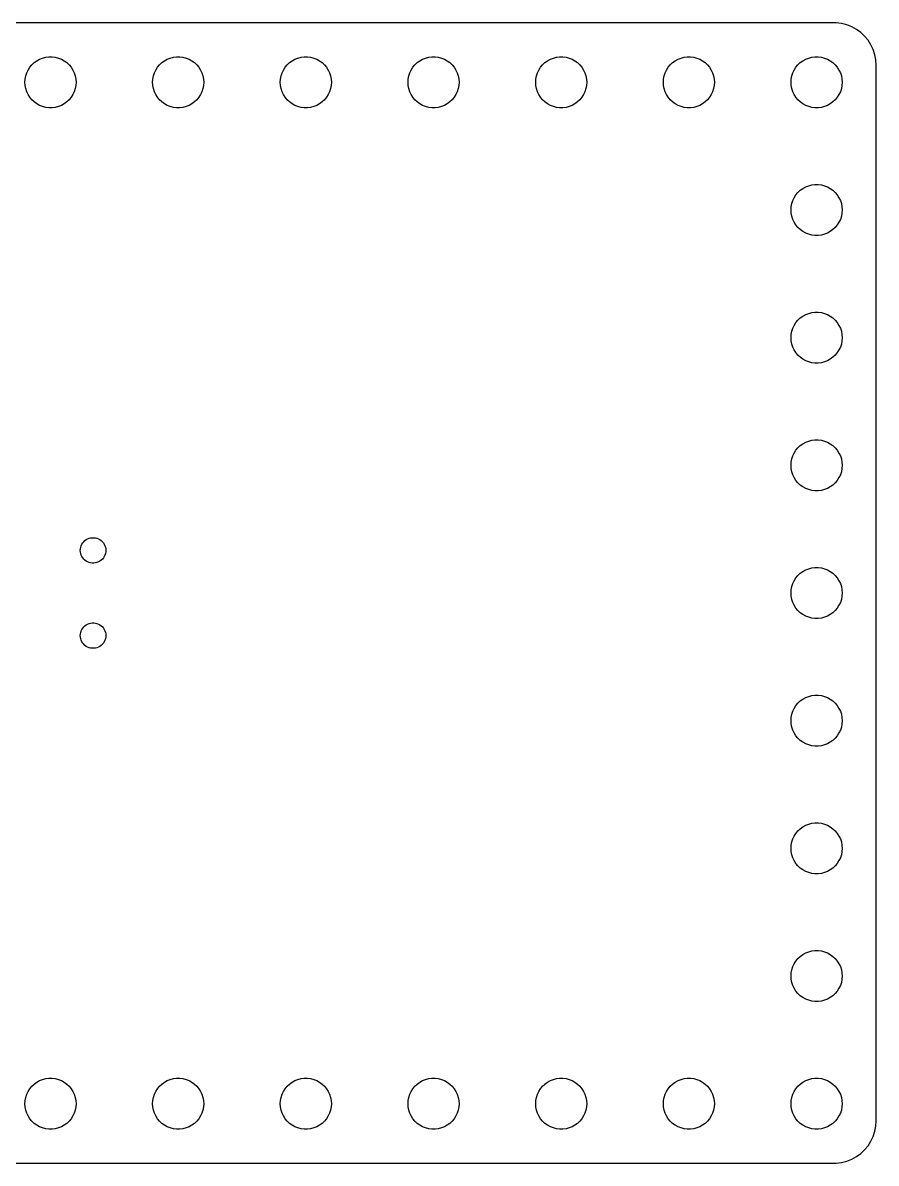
# Model space of a CAD drawing. Header units: metres. Extents: x -97 to 97, y -67 to 67.
# Drawn here: x -3.2 to 97, y -67 to 67 of the extents above; entities that cross this region are included whole.
import ezdxf

# ---------------------------------------------------------------- set-up
doc = ezdxf.new("R2010")
doc.units = ezdxf.units.M

msp = doc.modelspace()

# ---------------------------------------------------------------- linework, layer by layer
for p, q in [((92.3139, 66.9901), (-92.3139, 66.9901)), ((92.9369, 66.9114), (92.3139, 66.9901)), ((93.5451, 66.7553), (92.9369, 66.9114)), ((94.1289, 66.5241), (93.5451, 66.7553)), ((94.6791, 66.2216), (94.1289, 66.5241)), ((95.1871, 65.8526), (94.6791, 66.2216)), ((95.6448, 65.4227), (95.1871, 65.8526)), ((96.0451, 64.9389), (95.6448, 65.4227)), ((96.3815, 64.4088), (96.0451, 64.9389)), ((96.6489, 63.8406), (96.3815, 64.4088)), ((-0.56213, 62.9469), (-0.18837, 62.9941)), ((-0.18837, 62.9941), (0.18837, 62.9941)), ((0.18837, 62.9941), (0.56213, 62.9469)), ((14.4379, 62.9469), (14.8116, 62.9941)), ((14.8116, 62.9941), (15.1884, 62.9941)), ((15.1884, 62.9941), (15.5621, 62.9469)), ((29.4379, 62.9469), (29.8116, 62.9941)), ((29.8116, 62.9941), (30.1884, 62.9941)), ((30.1884, 62.9941), (30.5621, 62.9469)), ((44.4379, 62.9469), (44.8116, 62.9941)), ((44.8116, 62.9941), (45.1884, 62.9941)), ((45.1884, 62.9941), (45.5621, 62.9469)), ((59.4379, 62.9469), (59.8116, 62.9941)), ((59.8116, 62.9941), (60.1884, 62.9941)), ((60.1884, 62.9941), (60.5621, 62.9469)), ((74.4379, 62.9469), (74.8116, 62.9941)), ((74.8116, 62.9941), (75.1884, 62.9941)), ((75.1884, 62.9941), (75.5621, 62.9469)), ((89.4379, 62.9469), (89.8116, 62.9941)), ((89.8116, 62.9941), (90.1884, 62.9941)), ((90.1884, 62.9941), (90.5621, 62.9469)), ((96.8429, 63.2434), (96.6489, 63.8406)), ((96.9606, 62.6267), (96.8429, 63.2434)), ((-2.62891, 61.4453), (-2.42705, 61.7634)), ((-2.42705, 61.7634), (-2.1869, 62.0536)), ((-2.1869, 62.0536), (-1.91226, 62.3115)), ((-1.91226, 62.3115), (-1.60747, 62.533)), ((-1.60747, 62.533), (-1.27733, 62.7145)), ((-1.27733, 62.7145), (-0.92705, 62.8532)), ((-0.92705, 62.8532), (-0.56213, 62.9469)), ((0.56213, 62.9469), (0.92705, 62.8532)), ((0.92705, 62.8532), (1.27733, 62.7145)), ((1.27733, 62.7145), (1.60747, 62.533)), ((1.60747, 62.533), (1.91226, 62.3115)), ((1.91226, 62.3115), (2.1869, 62.0536)), ((2.1869, 62.0536), (2.42705, 61.7634)), ((2.42705, 61.7634), (2.62891, 61.4453)), ((12.3711, 61.4453), (12.5729, 61.7634)), ((12.5729, 61.7634), (12.8131, 62.0536)), ((12.8131, 62.0536), (13.0877, 62.3115)), ((13.0877, 62.3115), (13.3925, 62.533)), ((13.3925, 62.533), (13.7227, 62.7145)), ((13.7227, 62.7145), (14.0729, 62.8532)), ((14.0729, 62.8532), (14.4379, 62.9469)), ((15.5621, 62.9469), (15.927, 62.8532)), ((15.927, 62.8532), (16.2773, 62.7145)), ((16.2773, 62.7145), (16.6075, 62.533)), ((16.6075, 62.533), (16.9123, 62.3115)), ((16.9123, 62.3115), (17.1869, 62.0536)), ((17.1869, 62.0536), (17.427, 61.7634)), ((17.427, 61.7634), (17.6289, 61.4453)), ((27.3711, 61.4453), (27.5729, 61.7634)), ((27.5729, 61.7634), (27.8131, 62.0536)), ((27.8131, 62.0536), (28.0877, 62.3115)), ((28.0877, 62.3115), (28.3925, 62.533)), ((28.3925, 62.533), (28.7227, 62.7145)), ((28.7227, 62.7145), (29.0729, 62.8532)), ((29.0729, 62.8532), (29.4379, 62.9469)), ((30.5621, 62.9469), (30.927, 62.8532)), ((30.927, 62.8532), (31.2773, 62.7145)), ((31.2773, 62.7145), (31.6075, 62.533)), ((31.6075, 62.533), (31.9123, 62.3115)), ((31.9123, 62.3115), (32.1869, 62.0536)), ((32.1869, 62.0536), (32.427, 61.7634)), ((32.427, 61.7634), (32.6289, 61.4453)), ((42.3711, 61.4453), (42.5729, 61.7634)), ((42.5729, 61.7634), (42.8131, 62.0536)), ((42.8131, 62.0536), (43.0877, 62.3115)), ((43.0877, 62.3115), (43.3925, 62.533)), ((43.3925, 62.533), (43.7227, 62.7145)), ((43.7227, 62.7145), (44.0729, 62.8532)), ((44.0729, 62.8532), (44.4379, 62.9469)), ((45.5621, 62.9469), (45.927, 62.8532)), ((45.927, 62.8532), (46.2773, 62.7145)), ((46.2773, 62.7145), (46.6075, 62.533)), ((46.6075, 62.533), (46.9123, 62.3115)), ((46.9123, 62.3115), (47.1869, 62.0536)), ((47.1869, 62.0536), (47.427, 61.7634)), ((47.427, 61.7634), (47.6289, 61.4453)), ((57.3711, 61.4453), (57.5729, 61.7634)), ((57.5729, 61.7634), (57.8131, 62.0536)), ((57.8131, 62.0536), (58.0877, 62.3115)), ((58.0877, 62.3115), (58.3925, 62.533)), ((58.3925, 62.533), (58.7227, 62.7145)), ((58.7227, 62.7145), (59.0729, 62.8532)), ((59.0729, 62.8532), (59.4379, 62.9469)), ((60.5621, 62.9469), (60.927, 62.8532)), ((60.927, 62.8532), (61.2773, 62.7145)), ((61.2773, 62.7145), (61.6075, 62.533)), ((61.6075, 62.533), (61.9123, 62.3115)), ((61.9123, 62.3115), (62.1869, 62.0536)), ((62.1869, 62.0536), (62.427, 61.7634)), ((62.427, 61.7634), (62.6289, 61.4453)), ((72.3711, 61.4453), (72.573, 61.7634)), ((72.573, 61.7634), (72.8131, 62.0536)), ((72.8131, 62.0536), (73.0877, 62.3115)), ((73.0877, 62.3115), (73.3925, 62.533)), ((73.3925, 62.533), (73.7227, 62.7145)), ((73.7227, 62.7145), (74.073, 62.8532)), ((74.073, 62.8532), (74.4379, 62.9469)), ((75.5621, 62.9469), (75.927, 62.8532)), ((75.927, 62.8532), (76.2773, 62.7145)), ((76.2773, 62.7145), (76.6075, 62.533)), ((76.6075, 62.533), (76.9123, 62.3115)), ((76.9123, 62.3115), (77.1869, 62.0536)), ((77.1869, 62.0536), (77.427, 61.7634)), ((77.427, 61.7634), (77.6289, 61.4453)), ((87.3711, 61.4453), (87.573, 61.7634)), ((87.573, 61.7634), (87.8131, 62.0536)), ((87.8131, 62.0536), (88.0877, 62.3115)), ((88.0877, 62.3115), (88.3925, 62.533)), ((88.3925, 62.533), (88.7227, 62.7145)), ((88.7227, 62.7145), (89.073, 62.8532)), ((89.073, 62.8532), (89.4379, 62.9469)), ((90.5621, 62.9469), (90.927, 62.8532)), ((90.927, 62.8532), (91.2773, 62.7145)), ((91.2773, 62.7145), (91.6075, 62.533)), ((91.6075, 62.533), (91.9123, 62.3115)), ((91.9123, 62.3115), (92.1869, 62.0536)), ((92.1869, 62.0536), (92.427, 61.7634)), ((92.427, 61.7634), (92.6289, 61.4453)), ((97, 62), (96.9606, 62.6267)), ((97, -62), (97, 62)), ((-3, 60), (-2.97633, 60.376)), ((-2.97633, 60.376), (-2.90575, 60.7461)), ((-2.90575, 60.7461), (-2.78932, 61.1044)), ((-2.78932, 61.1044), (-2.62891, 61.4453)), ((2.62891, 61.4453), (2.78932, 61.1044)), ((2.78932, 61.1044), (2.90575, 60.7461)), ((2.90575, 60.7461), (2.97633, 60.376)), ((2.97633, 60.376), (3, 60)), ((12, 60), (12.0237, 60.376)), ((12.0237, 60.376), (12.0942, 60.7461)), ((12.0942, 60.7461), (12.2107, 61.1044)), ((12.2107, 61.1044), (12.3711, 61.4453)), ((17.6289, 61.4453), (17.7893, 61.1044)), ((17.7893, 61.1044), (17.9057, 60.7461)), ((17.9057, 60.7461), (17.9763, 60.376)), ((17.9763, 60.376), (18, 60)), ((27, 60), (27.0237, 60.376)), ((27.0237, 60.376), (27.0942, 60.7461)), ((27.0942, 60.7461), (27.2107, 61.1044)), ((27.2107, 61.1044), (27.3711, 61.4453)), ((32.6289, 61.4453), (32.7893, 61.1044)), ((32.7893, 61.1044), (32.9057, 60.7461)), ((32.9057, 60.7461), (32.9763, 60.376)), ((32.9763, 60.376), (33, 60)), ((42, 60), (42.0237, 60.376)), ((42.0237, 60.376), (42.0942, 60.7461)), ((42.0942, 60.7461), (42.2107, 61.1044)), ((42.2107, 61.1044), (42.3711, 61.4453)), ((47.6289, 61.4453), (47.7893, 61.1044)), ((47.7893, 61.1044), (47.9057, 60.7461)), ((47.9057, 60.7461), (47.9763, 60.376)), ((47.9763, 60.376), (48, 60)), ((57, 60), (57.0237, 60.376)), ((57.0237, 60.376), (57.0942, 60.7461)), ((57.0942, 60.7461), (57.2107, 61.1044)), ((57.2107, 61.1044), (57.3711, 61.4453)), ((62.6289, 61.4453), (62.7893, 61.1044)), ((62.7893, 61.1044), (62.9057, 60.7461)), ((62.9057, 60.7461), (62.9763, 60.376)), ((62.9763, 60.376), (63, 60)), ((72, 60), (72.0237, 60.376)), ((72.0237, 60.376), (72.0943, 60.7461)), ((72.0943, 60.7461), (72.2107, 61.1044)), ((72.2107, 61.1044), (72.3711, 61.4453)), ((77.6289, 61.4453), (77.7893, 61.1044)), ((77.7893, 61.1044), (77.9057, 60.7461)), ((77.9057, 60.7461), (77.9763, 60.376)), ((77.9763, 60.376), (78, 60)), ((87, 60), (87.0237, 60.376)), ((87.0237, 60.376), (87.0943, 60.7461)), ((87.0943, 60.7461), (87.2107, 61.1044)), ((87.2107, 61.1044), (87.3711, 61.4453)), ((92.6289, 61.4453), (92.7893, 61.1044)), ((92.7893, 61.1044), (92.9057, 60.7461)), ((92.9057, 60.7461), (92.9763, 60.376)), ((92.9763, 60.376), (93, 60)), ((-2.97633, 59.624), (-3, 60)), ((-2.90575, 59.2539), (-2.97633, 59.624)), ((-2.78932, 58.8956), (-2.90575, 59.2539)), ((2.90575, 59.2539), (2.78932, 58.8956)), ((2.97633, 59.624), (2.90575, 59.2539)), ((3, 60), (2.97633, 59.624)), ((12.0237, 59.624), (12, 60)), ((12.0942, 59.2539), (12.0237, 59.624)), ((12.2107, 58.8956), (12.0942, 59.2539)), ((17.9057, 59.2539), (17.7893, 58.8956)), ((17.9763, 59.624), (17.9057, 59.2539)), ((18, 60), (17.9763, 59.624)), ((27.0237, 59.624), (27, 60)), ((27.0942, 59.2539), (27.0237, 59.624)), ((27.2107, 58.8956), (27.0942, 59.2539)), ((32.9057, 59.2539), (32.7893, 58.8956)), ((32.9763, 59.624), (32.9057, 59.2539)), ((33, 60), (32.9763, 59.624)), ((42.0237, 59.624), (42, 60)), ((42.0942, 59.2539), (42.0237, 59.624)), ((42.2107, 58.8956), (42.0942, 59.2539)), ((47.9057, 59.2539), (47.7893, 58.8956)), ((47.9763, 59.624), (47.9057, 59.2539)), ((48, 60), (47.9763, 59.624)), ((57.0237, 59.624), (57, 60)), ((57.0942, 59.2539), (57.0237, 59.624)), ((57.2107, 58.8956), (57.0942, 59.2539)), ((62.9057, 59.2539), (62.7893, 58.8956)), ((62.9763, 59.624), (62.9057, 59.2539)), ((63, 60), (62.9763, 59.624)), ((72.0237, 59.624), (72, 60)), ((72.0943, 59.2539), (72.0237, 59.624)), ((72.2107, 58.8956), (72.0943, 59.2539)), ((77.9057, 59.2539), (77.7893, 58.8956)), ((77.9763, 59.624), (77.9057, 59.2539)), ((78, 60), (77.9763, 59.624)), ((87.0237, 59.624), (87, 60)), ((87.0943, 59.2539), (87.0237, 59.624)), ((87.2107, 58.8956), (87.0943, 59.2539)), ((92.9057, 59.2539), (92.7893, 58.8956)), ((92.9763, 59.624), (92.9057, 59.2539)), ((93, 60), (92.9763, 59.624)), ((-2.62891, 58.5547), (-2.78932, 58.8956)), ((-2.42705, 58.2366), (-2.62891, 58.5547)), ((-2.1869, 57.9464), (-2.42705, 58.2366)), ((-1.91226, 57.6885), (-2.1869, 57.9464)), ((-1.60747, 57.467), (-1.91226, 57.6885)), ((1.91226, 57.6885), (1.60747, 57.467)), ((2.1869, 57.9464), (1.91226, 57.6885)), ((2.42705, 58.2366), (2.1869, 57.9464)), ((2.62891, 58.5547), (2.42705, 58.2366)), ((2.78932, 58.8956), (2.62891, 58.5547)), ((12.3711, 58.5547), (12.2107, 58.8956)), ((12.5729, 58.2366), (12.3711, 58.5547)), ((12.8131, 57.9464), (12.5729, 58.2366)), ((13.0877, 57.6885), (12.8131, 57.9464)), ((13.3925, 57.467), (13.0877, 57.6885)), ((16.9123, 57.6885), (16.6075, 57.467)), ((17.1869, 57.9464), (16.9123, 57.6885)), ((17.427, 58.2366), (17.1869, 57.9464)), ((17.6289, 58.5547), (17.427, 58.2366)), ((17.7893, 58.8956), (17.6289, 58.5547)), ((27.3711, 58.5547), (27.2107, 58.8956)), ((27.5729, 58.2366), (27.3711, 58.5547)), ((27.8131, 57.9464), (27.5729, 58.2366)), ((28.0877, 57.6885), (27.8131, 57.9464)), ((28.3925, 57.467), (28.0877, 57.6885)), ((31.9123, 57.6885), (31.6075, 57.467)), ((32.1869, 57.9464), (31.9123, 57.6885)), ((32.427, 58.2366), (32.1869, 57.9464)), ((32.6289, 58.5547), (32.427, 58.2366)), ((32.7893, 58.8956), (32.6289, 58.5547)), ((42.3711, 58.5547), (42.2107, 58.8956)), ((42.5729, 58.2366), (42.3711, 58.5547)), ((42.8131, 57.9464), (42.5729, 58.2366)), ((43.0877, 57.6885), (42.8131, 57.9464)), ((43.3925, 57.467), (43.0877, 57.6885)), ((46.9123, 57.6885), (46.6075, 57.467)), ((47.1869, 57.9464), (46.9123, 57.6885)), ((47.427, 58.2366), (47.1869, 57.9464)), ((47.6289, 58.5547), (47.427, 58.2366)), ((47.7893, 58.8956), (47.6289, 58.5547)), ((57.3711, 58.5547), (57.2107, 58.8956)), ((57.5729, 58.2366), (57.3711, 58.5547)), ((57.8131, 57.9464), (57.5729, 58.2366)), ((58.0877, 57.6885), (57.8131, 57.9464)), ((58.3925, 57.467), (58.0877, 57.6885)), ((61.9123, 57.6885), (61.6075, 57.467)), ((62.1869, 57.9464), (61.9123, 57.6885)), ((62.427, 58.2366), (62.1869, 57.9464)), ((62.6289, 58.5547), (62.427, 58.2366)), ((62.7893, 58.8956), (62.6289, 58.5547)), ((72.3711, 58.5547), (72.2107, 58.8956)), ((72.573, 58.2366), (72.3711, 58.5547)), ((72.8131, 57.9464), (72.573, 58.2366)), ((73.0877, 57.6885), (72.8131, 57.9464)), ((73.3925, 57.467), (73.0877, 57.6885)), ((76.9123, 57.6885), (76.6075, 57.467)), ((77.1869, 57.9464), (76.9123, 57.6885)), ((77.427, 58.2366), (77.1869, 57.9464)), ((77.6289, 58.5547), (77.427, 58.2366)), ((77.7893, 58.8956), (77.6289, 58.5547)), ((87.3711, 58.5547), (87.2107, 58.8956)), ((87.573, 58.2366), (87.3711, 58.5547)), ((87.8131, 57.9464), (87.573, 58.2366)), ((88.0877, 57.6885), (87.8131, 57.9464)), ((88.3925, 57.467), (88.0877, 57.6885)), ((91.9123, 57.6885), (91.6075, 57.467)), ((92.1869, 57.9464), (91.9123, 57.6885)), ((92.427, 58.2366), (92.1869, 57.9464)), ((92.6289, 58.5547), (92.427, 58.2366)), ((92.7893, 58.8956), (92.6289, 58.5547)), ((-1.27733, 57.2855), (-1.60747, 57.467)), ((-0.92705, 57.1468), (-1.27733, 57.2855)), ((-0.56213, 57.0531), (-0.92705, 57.1468)), ((-0.18837, 57.0059), (-0.56213, 57.0531)), ((0.18837, 57.0059), (-0.18837, 57.0059)), ((0.56213, 57.0531), (0.18837, 57.0059)), ((0.92705, 57.1468), (0.56213, 57.0531)), ((1.27733, 57.2855), (0.92705, 57.1468)), ((1.60747, 57.467), (1.27733, 57.2855)), ((13.7227, 57.2855), (13.3925, 57.467)), ((14.0729, 57.1468), (13.7227, 57.2855)), ((14.4379, 57.0531), (14.0729, 57.1468)), ((14.8116, 57.0059), (14.4379, 57.0531)), ((15.1884, 57.0059), (14.8116, 57.0059)), ((15.5621, 57.0531), (15.1884, 57.0059)), ((15.927, 57.1468), (15.5621, 57.0531)), ((16.2773, 57.2855), (15.927, 57.1468)), ((16.6075, 57.467), (16.2773, 57.2855)), ((28.7227, 57.2855), (28.3925, 57.467)), ((29.0729, 57.1468), (28.7227, 57.2855)), ((29.4379, 57.0531), (29.0729, 57.1468)), ((29.8116, 57.0059), (29.4379, 57.0531)), ((30.1884, 57.0059), (29.8116, 57.0059)), ((30.5621, 57.0531), (30.1884, 57.0059)), ((30.927, 57.1468), (30.5621, 57.0531)), ((31.2773, 57.2855), (30.927, 57.1468)), ((31.6075, 57.467), (31.2773, 57.2855)), ((43.7227, 57.2855), (43.3925, 57.467)), ((44.0729, 57.1468), (43.7227, 57.2855)), ((44.4379, 57.0531), (44.0729, 57.1468)), ((44.8116, 57.0059), (44.4379, 57.0531)), ((45.1884, 57.0059), (44.8116, 57.0059)), ((45.5621, 57.0531), (45.1884, 57.0059)), ((45.927, 57.1468), (45.5621, 57.0531)), ((46.2773, 57.2855), (45.927, 57.1468)), ((46.6075, 57.467), (46.2773, 57.2855)), ((58.7227, 57.2855), (58.3925, 57.467)), ((59.0729, 57.1468), (58.7227, 57.2855)), ((59.4379, 57.0531), (59.0729, 57.1468)), ((59.8116, 57.0059), (59.4379, 57.0531)), ((60.1884, 57.0059), (59.8116, 57.0059)), ((60.5621, 57.0531), (60.1884, 57.0059)), ((60.927, 57.1468), (60.5621, 57.0531)), ((61.2773, 57.2855), (60.927, 57.1468)), ((61.6075, 57.467), (61.2773, 57.2855)), ((73.7227, 57.2855), (73.3925, 57.467)), ((74.073, 57.1468), (73.7227, 57.2855)), ((74.4379, 57.0531), (74.073, 57.1468)), ((74.8116, 57.0059), (74.4379, 57.0531)), ((75.1884, 57.0059), (74.8116, 57.0059)), ((75.5621, 57.0531), (75.1884, 57.0059)), ((75.927, 57.1468), (75.5621, 57.0531)), ((76.2773, 57.2855), (75.927, 57.1468)), ((76.6075, 57.467), (76.2773, 57.2855)), ((88.7227, 57.2855), (88.3925, 57.467)), ((89.073, 57.1468), (88.7227, 57.2855)), ((89.4379, 57.0531), (89.073, 57.1468)), ((89.8116, 57.0059), (89.4379, 57.0531)), ((90.1884, 57.0059), (89.8116, 57.0059)), ((90.5621, 57.0531), (90.1884, 57.0059)), ((90.927, 57.1468), (90.5621, 57.0531)), ((91.2773, 57.2855), (90.927, 57.1468)), ((91.6075, 57.467), (91.2773, 57.2855)), ((87.573, 46.7634), (87.8131, 47.0536)), ((87.8131, 47.0536), (88.0877, 47.3115)), ((88.0877, 47.3115), (88.3925, 47.533)), ((88.3925, 47.533), (88.7227, 47.7145)), ((88.7227, 47.7145), (89.073, 47.8532)), ((89.073, 47.8532), (89.4379, 47.9469)), ((89.4379, 47.9469), (89.8116, 47.9941)), ((89.8116, 47.9941), (90.1884, 47.9941)), ((90.1884, 47.9941), (90.5621, 47.9469)), ((90.5621, 47.9469), (90.927, 47.8532)), ((90.927, 47.8532), (91.2773, 47.7145)), ((91.2773, 47.7145), (91.6075, 47.533)), ((91.6075, 47.533), (91.9123, 47.3115)), ((91.9123, 47.3115), (92.1869, 47.0536)), ((92.1869, 47.0536), (92.427, 46.7634)), ((87.0237, 45.376), (87.0943, 45.7461)), ((87.0943, 45.7461), (87.2107, 46.1044)), ((87.2107, 46.1044), (87.3711, 46.4453)), ((87.3711, 46.4453), (87.573, 46.7634)), ((92.427, 46.7634), (92.6289, 46.4453)), ((92.6289, 46.4453), (92.7893, 46.1044)), ((92.7893, 46.1044), (92.9057, 45.7461)), ((92.9057, 45.7461), (92.9763, 45.376)), ((87, 45), (87.0237, 45.376)), ((87.0237, 44.624), (87, 45)), ((87.0943, 44.2539), (87.0237, 44.624)), ((87.2107, 43.8956), (87.0943, 44.2539)), ((92.9057, 44.2539), (92.7893, 43.8956)), ((92.9763, 44.624), (92.9057, 44.2539)), ((92.9763, 45.376), (93, 45)), ((93, 45), (92.9763, 44.624)), ((87.3711, 43.5547), (87.2107, 43.8956)), ((87.573, 43.2366), (87.3711, 43.5547)), ((87.8131, 42.9464), (87.573, 43.2366)), ((88.0877, 42.6885), (87.8131, 42.9464)), ((92.1869, 42.9464), (91.9123, 42.6885)), ((92.427, 43.2366), (92.1869, 42.9464)), ((92.6289, 43.5547), (92.427, 43.2366)), ((92.7893, 43.8956), (92.6289, 43.5547)), ((88.3925, 42.467), (88.0877, 42.6885)), ((88.7227, 42.2855), (88.3925, 42.467)), ((89.073, 42.1468), (88.7227, 42.2855)), ((89.4379, 42.0531), (89.073, 42.1468)), ((89.8116, 42.0059), (89.4379, 42.0531)), ((90.1884, 42.0059), (89.8116, 42.0059)), ((90.5621, 42.0531), (90.1884, 42.0059)), ((90.927, 42.1468), (90.5621, 42.0531)), ((91.2773, 42.2855), (90.927, 42.1468)), ((91.6075, 42.467), (91.2773, 42.2855)), ((91.9123, 42.6885), (91.6075, 42.467)), ((87.8131, 32.0536), (88.0877, 32.3115)), ((88.0877, 32.3115), (88.3925, 32.533)), ((88.3925, 32.533), (88.7227, 32.7145)), ((88.7227, 32.7145), (89.073, 32.8532)), ((89.073, 32.8532), (89.4379, 32.9469)), ((89.4379, 32.9469), (89.8116, 32.9941)), ((89.8116, 32.9941), (90.1884, 32.9941)), ((90.1884, 32.9941), (90.5621, 32.9469)), ((90.5621, 32.9469), (90.927, 32.8532)), ((90.927, 32.8532), (91.2773, 32.7145)), ((91.2773, 32.7145), (91.6075, 32.533)), ((91.6075, 32.533), (91.9123, 32.3115)), ((91.9123, 32.3115), (92.1869, 32.0536)), ((87.0943, 30.7461), (87.2107, 31.1044)), ((87.2107, 31.1044), (87.3711, 31.4453)), ((87.3711, 31.4453), (87.573, 31.7634)), ((87.573, 31.7634), (87.8131, 32.0536)), ((92.1869, 32.0536), (92.427, 31.7634)), ((92.427, 31.7634), (92.6289, 31.4453)), ((92.6289, 31.4453), (92.7893, 31.1044)), ((92.7893, 31.1044), (92.9057, 30.7461)), ((87, 30), (87.0237, 30.376)), ((87.0237, 29.624), (87, 30)), ((87.0237, 30.376), (87.0943, 30.7461)), ((87.0943, 29.2539), (87.0237, 29.624)), ((92.9057, 30.7461), (92.9763, 30.376)), ((92.9763, 29.624), (92.9057, 29.2539)), ((92.9763, 30.376), (93, 30)), ((93, 30), (92.9763, 29.624)), ((87.2107, 28.8956), (87.0943, 29.2539)), ((87.3711, 28.5547), (87.2107, 28.8956)), ((87.573, 28.2366), (87.3711, 28.5547)), ((87.8131, 27.9464), (87.573, 28.2366)), ((92.427, 28.2366), (92.1869, 27.9464)), ((92.6289, 28.5547), (92.427, 28.2366)), ((92.7893, 28.8956), (92.6289, 28.5547)), ((92.9057, 29.2539), (92.7893, 28.8956)), ((88.0877, 27.6884), (87.8131, 27.9464)), ((88.3925, 27.467), (88.0877, 27.6884)), ((88.7227, 27.2855), (88.3925, 27.467)), ((89.073, 27.1468), (88.7227, 27.2855)), ((89.4379, 27.0531), (89.073, 27.1468)), ((89.8116, 27.0059), (89.4379, 27.0531)), ((90.1884, 27.0059), (89.8116, 27.0059)), ((90.5621, 27.0531), (90.1884, 27.0059)), ((90.927, 27.1468), (90.5621, 27.0531)), ((91.2773, 27.2855), (90.927, 27.1468)), ((91.6075, 27.467), (91.2773, 27.2855)), ((91.9123, 27.6884), (91.6075, 27.467)), ((92.1869, 27.9464), (91.9123, 27.6884)), ((88.0877, 17.3115), (88.3925, 17.533)), ((88.3925, 17.533), (88.7227, 17.7145)), ((88.7227, 17.7145), (89.073, 17.8532)), ((89.073, 17.8532), (89.4379, 17.9469)), ((89.4379, 17.9469), (89.8116, 17.9941)), ((89.8116, 17.9941), (90.1884, 17.9941)), ((90.1884, 17.9941), (90.5621, 17.9469)), ((90.5621, 17.9469), (90.927, 17.8532)), ((90.927, 17.8532), (91.2773, 17.7145)), ((91.2773, 17.7145), (91.6075, 17.533)), ((91.6075, 17.533), (91.9123, 17.3115)), ((87.0943, 15.7461), (87.2107, 16.1044)), ((87.2107, 16.1044), (87.3711, 16.4453)), ((87.3711, 16.4453), (87.573, 16.7634)), ((87.573, 16.7634), (87.8131, 17.0536)), ((87.8131, 17.0536), (88.0877, 17.3115)), ((91.9123, 17.3115), (92.1869, 17.0536)), ((92.1869, 17.0536), (92.427, 16.7634)), ((92.427, 16.7634), (92.6289, 16.4453)), ((92.6289, 16.4453), (92.7893, 16.1044)), ((92.7893, 16.1044), (92.9057, 15.7461)), ((87, 15), (87.0237, 15.376)), ((87.0237, 14.624), (87, 15)), ((87.0237, 15.376), (87.0943, 15.7461)), ((92.9057, 15.7461), (92.9763, 15.376)), ((92.9763, 15.376), (93, 15)), ((93, 15), (92.9763, 14.624)), ((87.0943, 14.2539), (87.0237, 14.624)), ((87.2107, 13.8956), (87.0943, 14.2539)), ((87.3711, 13.5547), (87.2107, 13.8956)), ((87.573, 13.2366), (87.3711, 13.5547)), ((92.6289, 13.5547), (92.427, 13.2366)), ((92.7893, 13.8956), (92.6289, 13.5547)), ((92.9057, 14.2539), (92.7893, 13.8956)), ((92.9763, 14.624), (92.9057, 14.2539)), ((87.8131, 12.9464), (87.573, 13.2366)), ((88.0877, 12.6884), (87.8131, 12.9464)), ((88.3925, 12.467), (88.0877, 12.6884)), ((88.7227, 12.2855), (88.3925, 12.467)), ((89.073, 12.1468), (88.7227, 12.2855)), ((89.4379, 12.0531), (89.073, 12.1468)), ((90.927, 12.1468), (90.5621, 12.0531)), ((91.2773, 12.2855), (90.927, 12.1468)), ((91.6075, 12.467), (91.2773, 12.2855)), ((91.9123, 12.6884), (91.6075, 12.467)), ((92.1869, 12.9464), (91.9123, 12.6884)), ((92.427, 13.2366), (92.1869, 12.9464)), ((89.8116, 12.0059), (89.4379, 12.0531)), ((90.1884, 12.0059), (89.8116, 12.0059)), ((90.5621, 12.0531), (90.1884, 12.0059)), ((3.51183, 5.18799), (3.54712, 5.37303)), ((3.54712, 5.37303), (3.60533, 5.55219)), ((3.60533, 5.55219), (3.68553, 5.72263)), ((3.68553, 5.72263), (3.78647, 5.88167)), ((3.78647, 5.88167), (3.90654, 6.02681)), ((3.90654, 6.02681), (4.04385, 6.15576)), ((4.04385, 6.15576), (4.19626, 6.26648)), ((4.19626, 6.26648), (4.36133, 6.35724)), ((4.36133, 6.35724), (4.53647, 6.42657)), ((4.53647, 6.42657), (4.71892, 6.47342)), ((4.71892, 6.47342), (4.90581, 6.49704)), ((4.90581, 6.49704), (5.09418, 6.49704)), ((5.09418, 6.49704), (5.28107, 6.47342)), ((5.28107, 6.47342), (5.46352, 6.42657)), ((5.46352, 6.42657), (5.63866, 6.35724)), ((5.63866, 6.35724), (5.80373, 6.26648)), ((5.80373, 6.26648), (5.95613, 6.15576)), ((5.95613, 6.15576), (6.09344, 6.02681)), ((6.09344, 6.02681), (6.21352, 5.88167)), ((6.21352, 5.88167), (6.31445, 5.72263)), ((6.31445, 5.72263), (6.39465, 5.55219)), ((6.39465, 5.55219), (6.45287, 5.37303)), ((6.45287, 5.37303), (6.48816, 5.18799)), ((3.5, 5), (3.51183, 5.18799)), ((3.51183, 4.812), (3.5, 5)), ((3.54712, 4.62695), (3.51183, 4.812)), ((3.60533, 4.4478), (3.54712, 4.62695)), ((3.68553, 4.27736), (3.60533, 4.4478)), ((3.78647, 4.11832), (3.68553, 4.27736)), ((3.90654, 3.97318), (3.78647, 4.11832)), ((6.21352, 4.11832), (6.09344, 3.97318)), ((6.31445, 4.27736), (6.21352, 4.11832)), ((6.39465, 4.4478), (6.31445, 4.27736)), ((6.45287, 4.62695), (6.39465, 4.4478)), ((6.48816, 4.812), (6.45287, 4.62695)), ((6.48816, 5.18799), (6.5, 5)), ((6.5, 5), (6.48816, 4.812)), ((4.04385, 3.84422), (3.90654, 3.97318)), ((4.19626, 3.73351), (4.04385, 3.84422)), ((4.36133, 3.64275), (4.19626, 3.73351)), ((4.53647, 3.57341), (4.36133, 3.64275)), ((4.71892, 3.52657), (4.53647, 3.57341)), ((4.90581, 3.50294), (4.71892, 3.52657)), ((5.09418, 3.50294), (4.90581, 3.50294)), ((5.28107, 3.52657), (5.09418, 3.50294)), ((5.46352, 3.57341), (5.28107, 3.52657)), ((5.63866, 3.64275), (5.46352, 3.57341)), ((5.80373, 3.73351), (5.63866, 3.64275)), ((5.95613, 3.84422), (5.80373, 3.73351)), ((6.09344, 3.97318), (5.95613, 3.84422)), ((88.3925, 2.53297), (88.7227, 2.71448)), ((88.7227, 2.71448), (89.073, 2.85316)), ((89.073, 2.85316), (89.4379, 2.94685)), ((89.4379, 2.94685), (89.8116, 2.99408)), ((89.8116, 2.99408), (90.1884, 2.99408)), ((90.1884, 2.99408), (90.5621, 2.94685)), ((90.5621, 2.94685), (90.927, 2.85316)), ((90.927, 2.85316), (91.2773, 2.71448)), ((91.2773, 2.71448), (91.6075, 2.53297)), ((87.2107, 1.10437), (87.3711, 1.44525)), ((87.3711, 1.44525), (87.573, 1.76335)), ((87.573, 1.76335), (87.8131, 2.05363)), ((87.8131, 2.05363), (88.0877, 2.31154)), ((88.0877, 2.31154), (88.3925, 2.53297)), ((91.6075, 2.53297), (91.9123, 2.31154)), ((91.9123, 2.31154), (92.1869, 2.05363)), ((92.1869, 2.05363), (92.427, 1.76335)), ((92.427, 1.76335), (92.6289, 1.44525)), ((92.6289, 1.44525), (92.7893, 1.10437)), ((87, 0), (87.0237, 0.37599)), ((87.0237, -0.37599), (87, 0)), ((87.0237, 0.37599), (87.0943, 0.74606)), ((87.0943, 0.74606), (87.2107, 1.10437)), ((92.7893, 1.10437), (92.9057, 0.74606)), ((92.9057, 0.74606), (92.9763, 0.37599)), ((92.9763, 0.37599), (93, 0)), ((93, 0), (92.9763, -0.37599)), ((87.0943, -0.74606), (87.0237, -0.37599)), ((87.2107, -1.10437), (87.0943, -0.74606)), ((87.3711, -1.44525), (87.2107, -1.10437)), ((92.7893, -1.10437), (92.6289, -1.44525)), ((92.9057, -0.74606), (92.7893, -1.10437)), ((92.9763, -0.37599), (92.9057, -0.74606)), ((87.573, -1.76335), (87.3711, -1.44525)), ((87.8131, -2.05363), (87.573, -1.76335)), ((88.0877, -2.31154), (87.8131, -2.05363)), ((88.3925, -2.53297), (88.0877, -2.31154)), ((88.7227, -2.71448), (88.3925, -2.53297)), ((91.6075, -2.53297), (91.2773, -2.71448)), ((91.9123, -2.31154), (91.6075, -2.53297)), ((92.1869, -2.05363), (91.9123, -2.31154)), ((92.427, -1.76335), (92.1869, -2.05363)), ((92.6289, -1.44525), (92.427, -1.76335)), ((3.78647, -4.11832), (3.90654, -3.97318)), ((3.90654, -3.97318), (4.04385, -3.84422)), ((4.04385, -3.84422), (4.19626, -3.73351)), ((4.19626, -3.73351), (4.36133, -3.64275)), ((4.36133, -3.64275), (4.53647, -3.57341)), ((4.53647, -3.57341), (4.71892, -3.52657)), ((4.71892, -3.52657), (4.90581, -3.50294)), ((4.90581, -3.50294), (5.09418, -3.50294)), ((5.09418, -3.50294), (5.28107, -3.52657)), ((5.28107, -3.52657), (5.46352, -3.57341)), ((5.46352, -3.57341), (5.63866, -3.64275)), ((5.63866, -3.64275), (5.80373, -3.73351)), ((5.80373, -3.73351), (5.95613, -3.84422)), ((5.95613, -3.84422), (6.09344, -3.97318)), ((6.09344, -3.97318), (6.21352, -4.11832)), ((89.073, -2.85316), (88.7227, -2.71448)), ((89.4379, -2.94685), (89.073, -2.85316)), ((89.8116, -2.99408), (89.4379, -2.94685)), ((90.1884, -2.99408), (89.8116, -2.99408)), ((90.5621, -2.94685), (90.1884, -2.99408)), ((90.927, -2.85316), (90.5621, -2.94685)), ((91.2773, -2.71448), (90.927, -2.85316)), ((3.5, -5), (3.51183, -4.812)), ((3.51183, -5.18799), (3.5, -5)), ((3.51183, -4.812), (3.54712, -4.62695)), ((3.54712, -5.37303), (3.51183, -5.18799)), ((3.54712, -4.62695), (3.60533, -4.4478)), ((3.60533, -4.4478), (3.68553, -4.27736)), ((3.68553, -4.27736), (3.78647, -4.11832)), ((6.21352, -4.11832), (6.31445, -4.27736)), ((6.31445, -4.27736), (6.39465, -4.4478)), ((6.39465, -4.4478), (6.45287, -4.62695)), ((6.45287, -4.62695), (6.48816, -4.812)), ((6.48816, -5.18799), (6.45287, -5.37303)), ((6.48816, -4.812), (6.5, -5)), ((6.5, -5), (6.48816, -5.18799)), ((3.60533, -5.55219), (3.54712, -5.37303)), ((3.68553, -5.72263), (3.60533, -5.55219)), ((3.78647, -5.88167), (3.68553, -5.72263)), ((3.90654, -6.02681), (3.78647, -5.88167)), ((4.04385, -6.15576), (3.90654, -6.02681)), ((4.19626, -6.26648), (4.04385, -6.15576)), ((4.36133, -6.35724), (4.19626, -6.26648)), ((4.53647, -6.42657), (4.36133, -6.35724)), ((4.71892, -6.47342), (4.53647, -6.42657)), ((4.90581, -6.49704), (4.71892, -6.47342)), ((5.09418, -6.49704), (4.90581, -6.49704)), ((5.28107, -6.47342), (5.09418, -6.49704)), ((5.46352, -6.42657), (5.28107, -6.47342)), ((5.63866, -6.35724), (5.46352, -6.42657)), ((5.80373, -6.26648), (5.63866, -6.35724)), ((5.95613, -6.15576), (5.80373, -6.26648)), ((6.09344, -6.02681), (5.95613, -6.15576)), ((6.21352, -5.88167), (6.09344, -6.02681)), ((6.31445, -5.72263), (6.21352, -5.88167)), ((6.39465, -5.55219), (6.31445, -5.72263)), ((6.45287, -5.37303), (6.39465, -5.55219)), ((89.073, -12.1468), (89.4379, -12.0531)), ((89.4379, -12.0531), (89.8116, -12.0059)), ((89.8116, -12.0059), (90.1884, -12.0059)), ((90.1884, -12.0059), (90.5621, -12.0531)), ((90.5621, -12.0531), (90.927, -12.1468)), ((87.3711, -13.5547), (87.573, -13.2366)), ((87.573, -13.2366), (87.8131, -12.9464)), ((87.8131, -12.9464), (88.0877, -12.6884)), ((88.0877, -12.6884), (88.3925, -12.467)), ((88.3925, -12.467), (88.7227, -12.2855)), ((88.7227, -12.2855), (89.073, -12.1468)), ((90.927, -12.1468), (91.2773, -12.2855)), ((91.2773, -12.2855), (91.6075, -12.467)), ((91.6075, -12.467), (91.9123, -12.6884)), ((91.9123, -12.6884), (92.1869, -12.9464)), ((92.1869, -12.9464), (92.427, -13.2366)), ((92.427, -13.2366), (92.6289, -13.5547)), ((87, -15), (87.0237, -14.624)), ((87.0237, -14.624), (87.0943, -14.2539)), ((87.0943, -14.2539), (87.2107, -13.8956)), ((87.2107, -13.8956), (87.3711, -13.5547)), ((92.6289, -13.5547), (92.7893, -13.8956)), ((92.7893, -13.8956), (92.9057, -14.2539)), ((92.9057, -14.2539), (92.9763, -14.624)), ((92.9763, -14.624), (93, -15)), ((87.0237, -15.376), (87, -15)), ((87.0943, -15.7461), (87.0237, -15.376)), ((87.2107, -16.1044), (87.0943, -15.7461)), ((92.9057, -15.7461), (92.7893, -16.1044)), ((92.9763, -15.376), (92.9057, -15.7461)), ((93, -15), (92.9763, -15.376)), ((87.3711, -16.4453), (87.2107, -16.1044)), ((87.573, -16.7634), (87.3711, -16.4453)), ((87.8131, -17.0536), (87.573, -16.7634)), ((88.0877, -17.3115), (87.8131, -17.0536)), ((88.3925, -17.533), (88.0877, -17.3115)), ((91.9123, -17.3115), (91.6075, -17.533)), ((92.1869, -17.0536), (91.9123, -17.3115)), ((92.427, -16.7634), (92.1869, -17.0536)), ((92.6289, -16.4453), (92.427, -16.7634)), ((92.7893, -16.1044), (92.6289, -16.4453)), ((88.7227, -17.7145), (88.3925, -17.533)), ((89.073, -17.8532), (88.7227, -17.7145)), ((89.4379, -17.9469), (89.073, -17.8532)), ((89.8116, -17.9941), (89.4379, -17.9469)), ((90.1884, -17.9941), (89.8116, -17.9941)), ((90.5621, -17.9469), (90.1884, -17.9941)), ((90.927, -17.8532), (90.5621, -17.9469)), ((91.2773, -17.7145), (90.927, -17.8532)), ((91.6075, -17.533), (91.2773, -17.7145)), ((87.573, -28.2366), (87.8131, -27.9464)), ((87.8131, -27.9464), (88.0877, -27.6884)), ((88.0877, -27.6884), (88.3925, -27.467)), ((88.3925, -27.467), (88.7227, -27.2855)), ((88.7227, -27.2855), (89.073, -27.1468)), ((89.073, -27.1468), (89.4379, -27.0531)), ((89.4379, -27.0531), (89.8116, -27.0059)), ((89.8116, -27.0059), (90.1884, -27.0059)), ((90.1884, -27.0059), (90.5621, -27.0531)), ((90.5621, -27.0531), (90.927, -27.1468)), ((90.927, -27.1468), (91.2773, -27.2855)), ((91.2773, -27.2855), (91.6075, -27.467)), ((91.6075, -27.467), (91.9123, -27.6884)), ((91.9123, -27.6884), (92.1869, -27.9464)), ((92.1869, -27.9464), (92.427, -28.2366)), ((87.0237, -29.624), (87.0943, -29.2539)), ((87.0943, -29.2539), (87.2107, -28.8956)), ((87.2107, -28.8956), (87.3711, -28.5547)), ((87.3711, -28.5547), (87.573, -28.2366)), ((92.427, -28.2366), (92.6289, -28.5547)), ((92.6289, -28.5547), (92.7893, -28.8956)), ((92.7893, -28.8956), (92.9057, -29.2539)), ((92.9057, -29.2539), (92.9763, -29.624)), ((87, -30), (87.0237, -29.624)), ((87.0237, -30.376), (87, -30)), ((87.0943, -30.7461), (87.0237, -30.376)), ((87.2107, -31.1044), (87.0943, -30.7461)), ((92.9057, -30.7461), (92.7893, -31.1044)), ((92.9763, -30.376), (92.9057, -30.7461)), ((92.9763, -29.624), (93, -30)), ((93, -30), (92.9763, -30.376)), ((87.3711, -31.4453), (87.2107, -31.1044)), ((87.573, -31.7634), (87.3711, -31.4453)), ((87.8131, -32.0536), (87.573, -31.7634)), ((88.0877, -32.3115), (87.8131, -32.0536)), ((92.1869, -32.0536), (91.9123, -32.3115)), ((92.427, -31.7634), (92.1869, -32.0536)), ((92.6289, -31.4453), (92.427, -31.7634)), ((92.7893, -31.1044), (92.6289, -31.4453)), ((88.3925, -32.533), (88.0877, -32.3115)), ((88.7227, -32.7145), (88.3925, -32.533)), ((89.073, -32.8532), (88.7227, -32.7145)), ((89.4379, -32.9469), (89.073, -32.8532)), ((89.8116, -32.9941), (89.4379, -32.9469)), ((90.1884, -32.9941), (89.8116, -32.9941)), ((90.5621, -32.9469), (90.1884, -32.9941)), ((90.927, -32.8532), (90.5621, -32.9469)), ((91.2773, -32.7145), (90.927, -32.8532)), ((91.6075, -32.533), (91.2773, -32.7145)), ((91.9123, -32.3115), (91.6075, -32.533)), ((87.8131, -42.9464), (88.0877, -42.6885)), ((88.0877, -42.6885), (88.3925, -42.467)), ((88.3925, -42.467), (88.7227, -42.2855)), ((88.7227, -42.2855), (89.073, -42.1468)), ((89.073, -42.1468), (89.4379, -42.0531)), ((89.4379, -42.0531), (89.8116, -42.0059)), ((89.8116, -42.0059), (90.1884, -42.0059)), ((90.1884, -42.0059), (90.5621, -42.0531)), ((90.5621, -42.0531), (90.927, -42.1468)), ((90.927, -42.1468), (91.2773, -42.2855)), ((91.2773, -42.2855), (91.6075, -42.467)), ((91.6075, -42.467), (91.9123, -42.6885)), ((91.9123, -42.6885), (92.1869, -42.9464)), ((87.0943, -44.2539), (87.2107, -43.8956)), ((87.2107, -43.8956), (87.3711, -43.5547)), ((87.3711, -43.5547), (87.573, -43.2366)), ((87.573, -43.2366), (87.8131, -42.9464)), ((92.1869, -42.9464), (92.427, -43.2366)), ((92.427, -43.2366), (92.6289, -43.5547)), ((92.6289, -43.5547), (92.7893, -43.8956)), ((92.7893, -43.8956), (92.9057, -44.2539)), ((87, -45), (87.0237, -44.624)), ((87.0237, -45.376), (87, -45)), ((87.0237, -44.624), (87.0943, -44.2539)), ((87.0943, -45.7461), (87.0237, -45.376)), ((92.9057, -44.2539), (92.9763, -44.624)), ((92.9763, -45.376), (92.9057, -45.7461)), ((92.9763, -44.624), (93, -45)), ((93, -45), (92.9763, -45.376)), ((87.2107, -46.1044), (87.0943, -45.7461)), ((87.3711, -46.4453), (87.2107, -46.1044)), ((87.573, -46.7634), (87.3711, -46.4453)), ((87.8131, -47.0536), (87.573, -46.7634)), ((92.427, -46.7634), (92.1869, -47.0536)), ((92.6289, -46.4453), (92.427, -46.7634)), ((92.7893, -46.1044), (92.6289, -46.4453)), ((92.9057, -45.7461), (92.7893, -46.1044)), ((88.0877, -47.3115), (87.8131, -47.0536)), ((88.3925, -47.533), (88.0877, -47.3115)), ((88.7227, -47.7145), (88.3925, -47.533)), ((89.073, -47.8532), (88.7227, -47.7145)), ((89.4379, -47.9469), (89.073, -47.8532)), ((89.8116, -47.9941), (89.4379, -47.9469)), ((90.1884, -47.9941), (89.8116, -47.9941)), ((90.5621, -47.9469), (90.1884, -47.9941)), ((90.927, -47.8532), (90.5621, -47.9469)), ((91.2773, -47.7145), (90.927, -47.8532)), ((91.6075, -47.533), (91.2773, -47.7145)), ((91.9123, -47.3115), (91.6075, -47.533)), ((92.1869, -47.0536), (91.9123, -47.3115)), ((-1.91226, -57.6885), (-1.60747, -57.467)), ((-1.60747, -57.467), (-1.27733, -57.2855)), ((-1.27733, -57.2855), (-0.92705, -57.1468)), ((-0.92705, -57.1468), (-0.56213, -57.0531)), ((-0.56213, -57.0531), (-0.18837, -57.0059)), ((-0.18837, -57.0059), (0.18837, -57.0059)), ((0.18837, -57.0059), (0.56213, -57.0531)), ((0.56213, -57.0531), (0.92705, -57.1468)), ((0.92705, -57.1468), (1.27733, -57.2855)), ((1.27733, -57.2855), (1.60747, -57.467)), ((1.60747, -57.467), (1.91226, -57.6885)), ((13.0877, -57.6885), (13.3925, -57.467)), ((13.3925, -57.467), (13.7227, -57.2855)), ((13.7227, -57.2855), (14.0729, -57.1468)), ((14.0729, -57.1468), (14.4379, -57.0531)), ((14.4379, -57.0531), (14.8116, -57.0059)), ((14.8116, -57.0059), (15.1884, -57.0059)), ((15.1884, -57.0059), (15.5621, -57.0531)), ((15.5621, -57.0531), (15.927, -57.1468)), ((15.927, -57.1468), (16.2773, -57.2855)), ((16.2773, -57.2855), (16.6075, -57.467)), ((16.6075, -57.467), (16.9123, -57.6885)), ((28.0877, -57.6885), (28.3925, -57.467)), ((28.3925, -57.467), (28.7227, -57.2855)), ((28.7227, -57.2855), (29.0729, -57.1468)), ((29.0729, -57.1468), (29.4379, -57.0531)), ((29.4379, -57.0531), (29.8116, -57.0059)), ((29.8116, -57.0059), (30.1884, -57.0059)), ((30.1884, -57.0059), (30.5621, -57.0531)), ((30.5621, -57.0531), (30.927, -57.1468)), ((30.927, -57.1468), (31.2773, -57.2855)), ((31.2773, -57.2855), (31.6075, -57.467)), ((31.6075, -57.467), (31.9123, -57.6885)), ((43.0877, -57.6885), (43.3925, -57.467)), ((43.3925, -57.467), (43.7227, -57.2855)), ((43.7227, -57.2855), (44.0729, -57.1468)), ((44.0729, -57.1468), (44.4379, -57.0531)), ((44.4379, -57.0531), (44.8116, -57.0059)), ((44.8116, -57.0059), (45.1884, -57.0059)), ((45.1884, -57.0059), (45.5621, -57.0531)), ((45.5621, -57.0531), (45.927, -57.1468)), ((45.927, -57.1468), (46.2773, -57.2855)), ((46.2773, -57.2855), (46.6075, -57.467)), ((46.6075, -57.467), (46.9123, -57.6885)), ((58.0877, -57.6885), (58.3925, -57.467)), ((58.3925, -57.467), (58.7227, -57.2855)), ((58.7227, -57.2855), (59.0729, -57.1468)), ((59.0729, -57.1468), (59.4379, -57.0531)), ((59.4379, -57.0531), (59.8116, -57.0059)), ((59.8116, -57.0059), (60.1884, -57.0059)), ((60.1884, -57.0059), (60.5621, -57.0531)), ((60.5621, -57.0531), (60.927, -57.1468)), ((60.927, -57.1468), (61.2773, -57.2855)), ((61.2773, -57.2855), (61.6075, -57.467)), ((61.6075, -57.467), (61.9123, -57.6885)), ((73.0877, -57.6885), (73.3925, -57.467)), ((73.3925, -57.467), (73.7227, -57.2855)), ((73.7227, -57.2855), (74.073, -57.1468)), ((74.073, -57.1468), (74.4379, -57.0531)), ((74.4379, -57.0531), (74.8116, -57.0059)), ((74.8116, -57.0059), (75.1884, -57.0059)), ((75.1884, -57.0059), (75.5621, -57.0531)), ((75.5621, -57.0531), (75.927, -57.1468)), ((75.927, -57.1468), (76.2773, -57.2855)), ((76.2773, -57.2855), (76.6075, -57.467)), ((76.6075, -57.467), (76.9123, -57.6885)), ((88.0877, -57.6885), (88.3925, -57.467)), ((88.3925, -57.467), (88.7227, -57.2855)), ((88.7227, -57.2855), (89.073, -57.1468)), ((89.073, -57.1468), (89.4379, -57.0531)), ((89.4379, -57.0531), (89.8116, -57.0059)), ((89.8116, -57.0059), (90.1884, -57.0059)), ((90.1884, -57.0059), (90.5621, -57.0531)), ((90.5621, -57.0531), (90.927, -57.1468)), ((90.927, -57.1468), (91.2773, -57.2855)), ((91.2773, -57.2855), (91.6075, -57.467)), ((91.6075, -57.467), (91.9123, -57.6885)), ((-2.90575, -59.2539), (-2.78932, -58.8956)), ((-2.78932, -58.8956), (-2.62891, -58.5547)), ((-2.62891, -58.5547), (-2.42705, -58.2366)), ((-2.42705, -58.2366), (-2.1869, -57.9464)), ((-2.1869, -57.9464), (-1.91226, -57.6885)), ((1.91226, -57.6885), (2.1869, -57.9464)), ((2.1869, -57.9464), (2.42705, -58.2366)), ((2.42705, -58.2366), (2.62891, -58.5547)), ((2.62891, -58.5547), (2.78932, -58.8956)), ((2.78932, -58.8956), (2.90575, -59.2539)), ((12.0942, -59.2539), (12.2107, -58.8956)), ((12.2107, -58.8956), (12.3711, -58.5547)), ((12.3711, -58.5547), (12.5729, -58.2366)), ((12.5729, -58.2366), (12.8131, -57.9464)), ((12.8131, -57.9464), (13.0877, -57.6885)), ((16.9123, -57.6885), (17.1869, -57.9464)), ((17.1869, -57.9464), (17.427, -58.2366)), ((17.427, -58.2366), (17.6289, -58.5547)), ((17.6289, -58.5547), (17.7893, -58.8956)), ((17.7893, -58.8956), (17.9057, -59.2539)), ((27.0942, -59.2539), (27.2107, -58.8956)), ((27.2107, -58.8956), (27.3711, -58.5547)), ((27.3711, -58.5547), (27.5729, -58.2366)), ((27.5729, -58.2366), (27.8131, -57.9464)), ((27.8131, -57.9464), (28.0877, -57.6885)), ((31.9123, -57.6885), (32.1869, -57.9464)), ((32.1869, -57.9464), (32.427, -58.2366)), ((32.427, -58.2366), (32.6289, -58.5547)), ((32.6289, -58.5547), (32.7893, -58.8956)), ((32.7893, -58.8956), (32.9057, -59.2539)), ((42.0942, -59.2539), (42.2107, -58.8956)), ((42.2107, -58.8956), (42.3711, -58.5547)), ((42.3711, -58.5547), (42.5729, -58.2366)), ((42.5729, -58.2366), (42.8131, -57.9464)), ((42.8131, -57.9464), (43.0877, -57.6885)), ((46.9123, -57.6885), (47.1869, -57.9464)), ((47.1869, -57.9464), (47.427, -58.2366)), ((47.427, -58.2366), (47.6289, -58.5547)), ((47.6289, -58.5547), (47.7893, -58.8956)), ((47.7893, -58.8956), (47.9057, -59.2539)), ((57.0942, -59.2539), (57.2107, -58.8956)), ((57.2107, -58.8956), (57.3711, -58.5547)), ((57.3711, -58.5547), (57.5729, -58.2366)), ((57.5729, -58.2366), (57.8131, -57.9464)), ((57.8131, -57.9464), (58.0877, -57.6885)), ((61.9123, -57.6885), (62.1869, -57.9464)), ((62.1869, -57.9464), (62.427, -58.2366)), ((62.427, -58.2366), (62.6289, -58.5547)), ((62.6289, -58.5547), (62.7893, -58.8956)), ((62.7893, -58.8956), (62.9057, -59.2539)), ((72.0943, -59.2539), (72.2107, -58.8956)), ((72.2107, -58.8956), (72.3711, -58.5547)), ((72.3711, -58.5547), (72.573, -58.2366)), ((72.573, -58.2366), (72.8131, -57.9464)), ((72.8131, -57.9464), (73.0877, -57.6885)), ((76.9123, -57.6885), (77.1869, -57.9464)), ((77.1869, -57.9464), (77.427, -58.2366)), ((77.427, -58.2366), (77.6289, -58.5547)), ((77.6289, -58.5547), (77.7893, -58.8956)), ((77.7893, -58.8956), (77.9057, -59.2539)), ((87.0943, -59.2539), (87.2107, -58.8956)), ((87.2107, -58.8956), (87.3711, -58.5547)), ((87.3711, -58.5547), (87.573, -58.2366)), ((87.573, -58.2366), (87.8131, -57.9464)), ((87.8131, -57.9464), (88.0877, -57.6885)), ((91.9123, -57.6885), (92.1869, -57.9464)), ((92.1869, -57.9464), (92.427, -58.2366)), ((92.427, -58.2366), (92.6289, -58.5547)), ((92.6289, -58.5547), (92.7893, -58.8956)), ((92.7893, -58.8956), (92.9057, -59.2539)), ((-3, -60), (-2.97633, -59.624)), ((-2.97633, -60.376), (-3, -60)), ((-2.97633, -59.624), (-2.90575, -59.2539)), ((2.90575, -59.2539), (2.97633, -59.624)), ((2.97633, -59.624), (3, -60)), ((3, -60), (2.97633, -60.376)), ((12, -60), (12.0237, -59.624)), ((12.0237, -60.376), (12, -60)), ((12.0237, -59.624), (12.0942, -59.2539)), ((17.9057, -59.2539), (17.9763, -59.624)), ((17.9763, -59.624), (18, -60)), ((18, -60), (17.9763, -60.376)), ((27, -60), (27.0237, -59.624)), ((27.0237, -60.376), (27, -60)), ((27.0237, -59.624), (27.0942, -59.2539)), ((32.9057, -59.2539), (32.9763, -59.624)), ((32.9763, -59.624), (33, -60)), ((33, -60), (32.9763, -60.376)), ((42, -60), (42.0237, -59.624)), ((42.0237, -60.376), (42, -60)), ((42.0237, -59.624), (42.0942, -59.2539)), ((47.9057, -59.2539), (47.9763, -59.624)), ((47.9763, -59.624), (48, -60)), ((48, -60), (47.9763, -60.376)), ((57, -60), (57.0237, -59.624)), ((57.0237, -60.376), (57, -60)), ((57.0237, -59.624), (57.0942, -59.2539)), ((62.9057, -59.2539), (62.9763, -59.624)), ((62.9763, -59.624), (63, -60)), ((63, -60), (62.9763, -60.376)), ((72, -60), (72.0237, -59.624)), ((72.0237, -60.376), (72, -60)), ((72.0237, -59.624), (72.0943, -59.2539)), ((77.9057, -59.2539), (77.9763, -59.624)), ((77.9763, -59.624), (78, -60)), ((78, -60), (77.9763, -60.376)), ((87, -60), (87.0237, -59.624)), ((87.0237, -60.376), (87, -60)), ((87.0237, -59.624), (87.0943, -59.2539)), ((92.9057, -59.2539), (92.9763, -59.624)), ((92.9763, -59.624), (93, -60)), ((93, -60), (92.9763, -60.376)), ((-2.90575, -60.7461), (-2.97633, -60.376)), ((-2.78932, -61.1044), (-2.90575, -60.7461)), ((-2.62891, -61.4453), (-2.78932, -61.1044)), ((-2.42705, -61.7634), (-2.62891, -61.4453)), ((2.62891, -61.4453), (2.42705, -61.7634)), ((2.78932, -61.1044), (2.62891, -61.4453)), ((2.90575, -60.7461), (2.78932, -61.1044)), ((2.97633, -60.376), (2.90575, -60.7461)), ((12.0942, -60.7461), (12.0237, -60.376)), ((12.2107, -61.1044), (12.0942, -60.7461)), ((12.3711, -61.4453), (12.2107, -61.1044)), ((12.5729, -61.7634), (12.3711, -61.4453)), ((17.6289, -61.4453), (17.427, -61.7634)), ((17.7893, -61.1044), (17.6289, -61.4453)), ((17.9057, -60.7461), (17.7893, -61.1044)), ((17.9763, -60.376), (17.9057, -60.7461)), ((27.0942, -60.7461), (27.0237, -60.376)), ((27.2107, -61.1044), (27.0942, -60.7461)), ((27.3711, -61.4453), (27.2107, -61.1044)), ((27.5729, -61.7634), (27.3711, -61.4453)), ((32.6289, -61.4453), (32.427, -61.7634)), ((32.7893, -61.1044), (32.6289, -61.4453)), ((32.9057, -60.7461), (32.7893, -61.1044)), ((32.9763, -60.376), (32.9057, -60.7461)), ((42.0942, -60.7461), (42.0237, -60.376)), ((42.2107, -61.1044), (42.0942, -60.7461)), ((42.3711, -61.4453), (42.2107, -61.1044)), ((42.5729, -61.7634), (42.3711, -61.4453)), ((47.6289, -61.4453), (47.427, -61.7634)), ((47.7893, -61.1044), (47.6289, -61.4453)), ((47.9057, -60.7461), (47.7893, -61.1044)), ((47.9763, -60.376), (47.9057, -60.7461)), ((57.0942, -60.7461), (57.0237, -60.376)), ((57.2107, -61.1044), (57.0942, -60.7461)), ((57.3711, -61.4453), (57.2107, -61.1044)), ((57.5729, -61.7634), (57.3711, -61.4453)), ((62.6289, -61.4453), (62.427, -61.7634)), ((62.7893, -61.1044), (62.6289, -61.4453)), ((62.9057, -60.7461), (62.7893, -61.1044)), ((62.9763, -60.376), (62.9057, -60.7461)), ((72.0943, -60.7461), (72.0237, -60.376)), ((72.2107, -61.1044), (72.0943, -60.7461)), ((72.3711, -61.4453), (72.2107, -61.1044)), ((72.573, -61.7634), (72.3711, -61.4453)), ((77.6289, -61.4453), (77.427, -61.7634)), ((77.7893, -61.1044), (77.6289, -61.4453)), ((77.9057, -60.7461), (77.7893, -61.1044)), ((77.9763, -60.376), (77.9057, -60.7461)), ((87.0943, -60.7461), (87.0237, -60.376)), ((87.2107, -61.1044), (87.0943, -60.7461)), ((87.3711, -61.4453), (87.2107, -61.1044)), ((87.573, -61.7634), (87.3711, -61.4453)), ((92.6289, -61.4453), (92.427, -61.7634)), ((92.7893, -61.1044), (92.6289, -61.4453)), ((92.9057, -60.7461), (92.7893, -61.1044)), ((92.9763, -60.376), (92.9057, -60.7461)), ((-2.1869, -62.0536), (-2.42705, -61.7634)), ((-1.91226, -62.3115), (-2.1869, -62.0536)), ((-1.60747, -62.533), (-1.91226, -62.3115)), ((-1.27733, -62.7145), (-1.60747, -62.533)), ((-0.92705, -62.8532), (-1.27733, -62.7145)), ((-0.56213, -62.9469), (-0.92705, -62.8532)), ((-0.18837, -62.9941), (-0.56213, -62.9469)), ((0.56213, -62.9469), (0.18837, -62.9941)), ((0.92705, -62.8532), (0.56213, -62.9469)), ((1.27733, -62.7145), (0.92705, -62.8532)), ((1.60747, -62.533), (1.27733, -62.7145)), ((1.91226, -62.3115), (1.60747, -62.533)), ((2.1869, -62.0536), (1.91226, -62.3115)), ((2.42705, -61.7634), (2.1869, -62.0536)), ((12.8131, -62.0536), (12.5729, -61.7634)), ((13.0877, -62.3115), (12.8131, -62.0536)), ((13.3925, -62.533), (13.0877, -62.3115)), ((13.7227, -62.7145), (13.3925, -62.533)), ((14.0729, -62.8532), (13.7227, -62.7145)), ((14.4379, -62.9469), (14.0729, -62.8532)), ((14.8116, -62.9941), (14.4379, -62.9469)), ((15.5621, -62.9469), (15.1884, -62.9941)), ((15.927, -62.8532), (15.5621, -62.9469)), ((16.2773, -62.7145), (15.927, -62.8532)), ((16.6075, -62.533), (16.2773, -62.7145)), ((16.9123, -62.3115), (16.6075, -62.533)), ((17.1869, -62.0536), (16.9123, -62.3115)), ((17.427, -61.7634), (17.1869, -62.0536)), ((27.8131, -62.0536), (27.5729, -61.7634)), ((28.0877, -62.3115), (27.8131, -62.0536)), ((28.3925, -62.533), (28.0877, -62.3115)), ((28.7227, -62.7145), (28.3925, -62.533)), ((29.0729, -62.8532), (28.7227, -62.7145)), ((29.4379, -62.9469), (29.0729, -62.8532)), ((29.8116, -62.9941), (29.4379, -62.9469)), ((30.5621, -62.9469), (30.1884, -62.9941)), ((30.927, -62.8532), (30.5621, -62.9469)), ((31.2773, -62.7145), (30.927, -62.8532)), ((31.6075, -62.533), (31.2773, -62.7145)), ((31.9123, -62.3115), (31.6075, -62.533)), ((32.1869, -62.0536), (31.9123, -62.3115)), ((32.427, -61.7634), (32.1869, -62.0536)), ((42.8131, -62.0536), (42.5729, -61.7634)), ((43.0877, -62.3115), (42.8131, -62.0536)), ((43.3925, -62.533), (43.0877, -62.3115)), ((43.7227, -62.7145), (43.3925, -62.533)), ((44.0729, -62.8532), (43.7227, -62.7145)), ((44.4379, -62.9469), (44.0729, -62.8532)), ((44.8116, -62.9941), (44.4379, -62.9469)), ((45.5621, -62.9469), (45.1884, -62.9941)), ((45.927, -62.8532), (45.5621, -62.9469)), ((46.2773, -62.7145), (45.927, -62.8532)), ((46.6075, -62.533), (46.2773, -62.7145)), ((46.9123, -62.3115), (46.6075, -62.533)), ((47.1869, -62.0536), (46.9123, -62.3115)), ((47.427, -61.7634), (47.1869, -62.0536)), ((57.8131, -62.0536), (57.5729, -61.7634)), ((58.0877, -62.3115), (57.8131, -62.0536)), ((58.3925, -62.533), (58.0877, -62.3115)), ((58.7227, -62.7145), (58.3925, -62.533)), ((59.0729, -62.8532), (58.7227, -62.7145)), ((59.4379, -62.9469), (59.0729, -62.8532)), ((59.8116, -62.9941), (59.4379, -62.9469)), ((60.5621, -62.9469), (60.1884, -62.9941)), ((60.927, -62.8532), (60.5621, -62.9469)), ((61.2773, -62.7145), (60.927, -62.8532)), ((61.6075, -62.533), (61.2773, -62.7145)), ((61.9123, -62.3115), (61.6075, -62.533)), ((62.1869, -62.0536), (61.9123, -62.3115)), ((62.427, -61.7634), (62.1869, -62.0536)), ((72.8131, -62.0536), (72.573, -61.7634)), ((73.0877, -62.3115), (72.8131, -62.0536)), ((73.3925, -62.533), (73.0877, -62.3115)), ((73.7227, -62.7145), (73.3925, -62.533)), ((74.073, -62.8532), (73.7227, -62.7145)), ((74.4379, -62.9469), (74.073, -62.8532)), ((74.8116, -62.9941), (74.4379, -62.9469)), ((75.5621, -62.9469), (75.1884, -62.9941)), ((75.927, -62.8532), (75.5621, -62.9469)), ((76.2773, -62.7145), (75.927, -62.8532)), ((76.6075, -62.533), (76.2773, -62.7145)), ((76.9123, -62.3115), (76.6075, -62.533)), ((77.1869, -62.0536), (76.9123, -62.3115)), ((77.427, -61.7634), (77.1869, -62.0536)), ((87.8131, -62.0536), (87.573, -61.7634)), ((88.0877, -62.3115), (87.8131, -62.0536)), ((88.3925, -62.533), (88.0877, -62.3115)), ((88.7227, -62.7145), (88.3925, -62.533)), ((89.073, -62.8532), (88.7227, -62.7145)), ((89.4379, -62.9469), (89.073, -62.8532)), ((89.8116, -62.9941), (89.4379, -62.9469)), ((90.5621, -62.9469), (90.1884, -62.9941)), ((90.927, -62.8532), (90.5621, -62.9469)), ((91.2773, -62.7145), (90.927, -62.8532)), ((91.6075, -62.533), (91.2773, -62.7145)), ((91.9123, -62.3115), (91.6075, -62.533)), ((92.1869, -62.0536), (91.9123, -62.3115)), ((92.427, -61.7634), (92.1869, -62.0536)), ((96.8429, -63.2434), (96.9606, -62.6267)), ((96.9606, -62.6267), (97, -62)), ((0.18837, -62.9941), (-0.18837, -62.9941)), ((15.1884, -62.9941), (14.8116, -62.9941)), ((30.1884, -62.9941), (29.8116, -62.9941)), ((45.1884, -62.9941), (44.8116, -62.9941)), ((60.1884, -62.9941), (59.8116, -62.9941)), ((75.1884, -62.9941), (74.8116, -62.9941)), ((90.1884, -62.9941), (89.8116, -62.9941)), ((96.3815, -64.4088), (96.6489, -63.8406)), ((96.6489, -63.8406), (96.8429, -63.2434)), ((95.1871, -65.8526), (95.6448, -65.4227)), ((95.6448, -65.4227), (96.0451, -64.9389)), ((96.0451, -64.9389), (96.3815, -64.4088)), ((-92.3139, -66.9901), (92.3139, -66.9901)), ((92.3139, -66.9901), (92.9369, -66.9114)), ((92.9369, -66.9114), (93.5451, -66.7553)), ((93.5451, -66.7553), (94.1289, -66.5241)), ((94.1289, -66.5241), (94.6791, -66.2216)), ((94.6791, -66.2216), (95.1871, -65.8526))]:
    msp.add_line(p, q)

doc.saveas('drawing.dxf')
